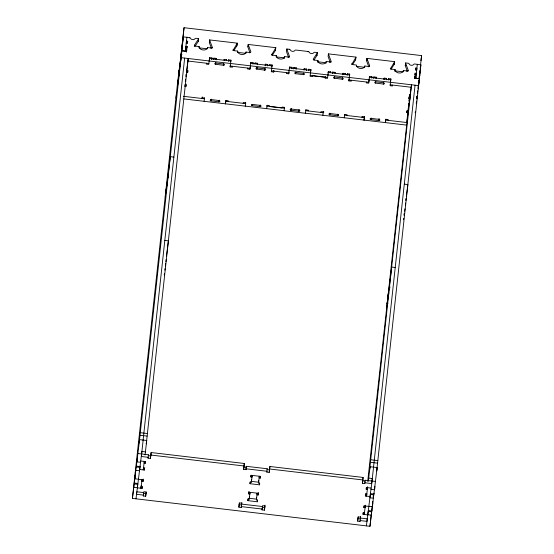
<?xml version="1.0" encoding="UTF-8"?>
<svg xmlns="http://www.w3.org/2000/svg" width="554" height="554" viewBox="0 0 554 554"><rect width="100%" height="100%" fill="white"/><g stroke="black" fill="none" stroke-linecap="round" stroke-linejoin="round"><path stroke-width="0.83" d="M173.887 157.087L170.327 156.671L165.888 192.993L167.086 182.425M395.251 267.485L391.685 267.07L387.281 303.197L387.696 303.391L387.253 303.384L388.444 292.824L386.602 307.408M182.183 47.305L182.01 48.704L182.605 43.413M166.172 259.279L165.916 261.682M405.646 203.006L405.362 205.61M177.592 83.709C176.968 89.021 178.436 76.223 177.82 81.403M420.126 71.501L419.136 78.987M405.86 200.61L406.075 198.81L405.604 198.955M419.579 76.348L419.738 75.081L419.586 76.3M369.753 468.435L369.573 470.104L369.996 466.717L377.122 467.555L369.961 526.3L132.42 498.399L177.689 81.736L183.339 36.883L186.899 37.298M134.407 480.83L134.525 479.799M132.42 498.399L139.58 439.654L146.706 440.492L145.086 454.945M134.4 482.229L134.31 483.06L137.877 483.483M178.727 73.924L179.087 70.593M135.252 475.457L134.892 478.794L138.458 479.21M178.042 81.459L177.682 84.776L179.676 68.481L179.205 72.643M178.54 77.498L179.669 66.321M180.528 59.167L184.039 27.7L421.58 55.601L420.188 68.371M136.533 465.305L136.443 466.136L140.01 466.551M178.859 74.963L180.431 61.023L179.261 70.33M180.86 57L184.039 27.7M137.385 458.532L137.025 461.863L140.591 462.285M181.712 50.227L181.802 49.396M139.338 441.372L139.158 443.041L139.58 439.654M139.442 440.527L183.339 36.883M181.518 53.253L180.646 61.099L181.082 57.664L418.616 85.614M140.044 466.143L139.525 470.748L135.959 470.325M185.763 47.596L185.666 48.406L185.742 47.942L186.933 48.08L187.113 46.411L185.929 46.273L185.763 47.547M141.499 454.834L141.318 456.496L148.167 457.306L148.056 458.151L150.432 458.428L151.131 452.542L244.328 463.49L243.628 469.376L246.004 469.654L246.385 466.309L267.208 468.753L266.827 472.098L269.202 472.382L269.902 466.496L363.099 477.444L362.399 483.323L364.774 483.607L364.885 482.763L371.734 483.566L373.562 467.133M143.091 440.188L184.641 58.128M141.637 453.961L143.147 440.07M185.313 51.584L185.576 49.465L186.767 49.611L186.587 51.273L181.837 50.719L181.4 54.154L181.996 54.223M186.22 43.254L186.483 41.135L187.674 41.273L187.494 42.942L186.303 42.803M141.208 485.733L140.938 488.233L142.004 479.771M141.969 479.799L141.789 481.461L142.974 481.599L143.188 479.909L138.438 479.349M184.807 85.614L184.898 84.783M186.123 75.178L186.213 74.34L185.909 76.729M186.421 72.664L188.201 58.551L146.568 441.365M146.464 442.21L146.284 443.879L146.706 440.492M134.186 483.919L137.752 484.341L137.371 487.818L142.122 488.372L142.302 486.703L141.138 486.613M142.974 481.599L143.251 479.099M184.683 86.486L185.867 86.625L186.144 84.125M139.684 469.473L144.435 470.034L144.705 467.534M187.882 70.303L187.612 72.803L187.827 71.106L186.636 70.967M144.435 470.034L144.649 468.345L143.458 468.199L143.244 469.896L144.31 461.434L144.095 463.123L145.287 463.262L145.467 461.6M145.674 496.232L145.944 493.732L143.569 493.455L143.832 491.723L146.208 492L145.674 496.232L143.299 495.955L143.673 492.61M148.056 458.151L148.437 454.806L138.078 453.539M150.432 458.428L151.131 452.542M202.224 96.881L202.044 98.543L202.155 97.698L204.53 97.982L204.101 101.361M204.516 97.933L204.426 98.764L183.346 96.292M209.183 61.023L209.551 57.63L211.926 57.907L211.78 59.167M213.816 58.973L213.906 58.142L216.282 58.419L216.136 59.68M210.998 100.828L211.157 99.554L219.065 100.544A0.9 0.637 6.2 0 1 219.883 101.285A0.9 0.637 6.2 0 1 218.906 101.818L210.998 100.828L211.178 99.159M215.783 62.623L215.603 64.292L223.511 65.282A0.9 0.637 6.2 0 0 224.481 64.749A0.9 0.637 6.2 0 0 223.671 64.008L215.762 63.024L215.603 64.292A0.9 0.637 6.2 0 1 214.786 63.613A0.9 0.637 6.2 0 1 215.755 63.08M219.086 100.149L218.906 101.818L219.072 100.489M223.511 65.282L223.691 63.613M224.107 60.185L224.197 59.347L226.579 59.631L226.482 60.462M228.463 60.698L228.553 59.86L230.928 60.144L230.561 63.53M225.485 103.82L225.575 102.982M225.893 100.447L225.803 101.278L245.602 103.605L245.692 102.767M232.618 66.348L232.514 67.193L230.139 66.916L230.319 65.254M247.659 68.114L247.555 68.966L249.93 69.243L250.131 67.505M250.36 65.857L250.727 62.464L253.102 62.747L253.012 63.578M254.992 63.814L255.082 62.976L257.458 63.253L257.368 64.091M252.264 104.831L252.174 105.662L260.082 106.652A0.9 0.637 6.2 0 0 261.052 106.119A0.9 0.637 6.2 0 0 260.242 105.385L252.333 104.394L252.174 105.662A0.9 0.637 6.2 0 1 251.357 104.983A0.9 0.637 6.2 0 1 252.326 104.45M256.952 67.463L256.772 69.125L264.687 70.116A0.9 0.637 6.2 0 0 265.657 69.589A0.9 0.637 6.2 0 0 264.847 68.848L256.931 67.858L256.772 69.125A0.9 0.637 6.2 0 1 255.955 68.447A0.9 0.637 6.2 0 1 256.924 67.92M260.082 106.652L260.262 104.983M264.687 70.116L264.874 68.391M265.283 65.019L265.373 64.188L267.748 64.465L267.603 65.725M269.639 65.531L269.729 64.7L272.104 64.977L271.737 68.371M267.07 105.281L266.98 106.112L284.396 108.162L284.486 107.324L282.125 107.102L282.014 107.947L269.348 106.451L269.452 105.606L267.076 105.329L266.654 108.709M271.744 68.308L271.308 71.757L273.683 72.034L273.863 70.365M262.07 509.902L262.603 505.67L264.978 505.954L264.445 510.186L262.07 509.902L262.174 509.057L241.35 506.612L241.246 507.457L238.871 507.18L239.356 502.99M243.628 469.376L244.328 463.49M241.246 507.457L241.849 502.409M286.46 72.671L286.356 73.516L288.731 73.793L288.932 72.062M291.806 68.135L291.903 67.304L289.527 67.02L288.731 73.793M246.004 469.654L246.385 466.309M293.786 68.371L293.876 67.533L296.252 67.817L296.161 68.648M256.647 497.43L256.37 499.93L257.562 500.068L257.347 501.765L247.846 500.65L248.026 498.981M247.846 500.65L248.06 498.953L249.245 499.092L250.055 492.361L249.889 494.016L248.698 493.877L248.968 491.377M258.78 480.505L258.503 483.005L259.694 483.143L259.48 484.833L249.979 483.718L250.159 482.056L251.377 482.167L252.188 475.436M252.202 475.422L252.022 477.091L250.83 476.952L251.01 475.284M290.961 110.288A0.9 0.637 6.2 0 1 290.151 109.547A0.9 0.637 6.2 0 1 291.12 109.013L299.042 109.948A0.9 0.637 6.2 0 1 299.853 110.682A0.9 0.637 6.2 0 1 298.883 111.215L290.968 110.218L291.148 108.556M249.245 499.092L249.522 496.592M295.566 73.737A0.9 0.637 6.2 0 1 294.756 72.996A0.9 0.637 6.2 0 1 295.725 72.47L303.647 73.398A0.9 0.637 6.2 0 1 304.458 74.139A0.9 0.637 6.2 0 1 303.481 74.665L295.573 73.689L295.753 72.02M251.377 482.167L251.654 479.667M257.195 493.185L257.014 494.854L258.199 494.992L258.413 493.302L248.912 492.181L248.698 493.877M298.883 111.215L299.022 109.9M303.481 74.665L303.668 73.003M304.084 69.575L304.174 68.744L306.549 69.021L306.459 69.852M257.347 501.765L257.527 500.096M258.199 494.992L258.476 492.492M259.48 484.833L259.66 483.171M258.503 483.005L259.314 476.274L259.147 477.929L260.332 478.067L260.512 476.398M308.44 70.088L308.53 69.257L310.905 69.534L310.108 76.307L312.484 76.584L312.588 75.739L325.26 77.235L325.15 78.079L327.525 78.356L327.961 74.915M262.174 509.057L262.444 506.557M305.545 112.379L305.455 113.21L406.511 125.079M305.87 109.837L305.78 110.668L323.197 112.718M264.445 510.186L265.034 505.144M269.202 472.382L269.902 466.496M325.15 78.079L325.33 76.41M323.148 112.76L323.287 111.887M327.954 74.97L328.321 71.577L330.696 71.861L330.606 72.692M332.587 72.927L332.677 72.089L335.052 72.373L334.962 73.204M329.769 114.775L329.928 113.508L337.836 114.498A0.9 0.637 6.2 0 1 338.646 115.239A0.9 0.637 6.2 0 1 337.677 115.765L329.769 114.775L329.949 113.113M334.374 78.246L334.533 76.971L342.441 77.962A0.9 0.637 6.2 0 1 343.251 78.703A0.9 0.637 6.2 0 1 342.282 79.229L334.374 78.246L334.554 76.577M337.857 114.096L337.677 115.765L337.843 114.436M342.469 77.505L342.282 79.229L342.448 77.906M342.878 74.132L342.968 73.301L345.343 73.578L345.253 74.416M347.233 74.645L347.323 73.814L349.699 74.091L349.332 77.484M346.942 115.564L347.053 114.72L344.678 114.443L344.574 115.225L364.373 117.552L364.047 120.093M351.388 80.302L351.284 81.147L348.909 80.87L349.11 79.132M364.373 117.552L364.463 116.721M371.782 77.532L371.873 76.694L369.497 76.417L368.701 83.19L366.326 82.913L366.429 82.068M373.763 77.761L373.853 76.93L376.228 77.207L376.138 78.038M371.125 117.947L370.938 119.616L378.853 120.599A0.9 0.637 6.2 0 0 379.822 120.073A0.9 0.637 6.2 0 0 379.012 119.332L371.104 118.341L370.938 119.616A0.9 0.637 6.2 0 1 370.12 118.93A0.9 0.637 6.2 0 1 371.097 118.404M375.723 81.41L375.543 83.079L383.458 84.07A0.9 0.637 6.2 0 0 384.428 83.536A0.9 0.637 6.2 0 0 383.617 82.795L375.702 81.812L375.543 83.079A0.9 0.637 6.2 0 1 374.726 82.401A0.9 0.637 6.2 0 1 375.695 81.867M379.109 118.438L378.853 120.599L379.019 119.276M383.645 82.345L383.458 84.07L383.624 82.74M384.054 78.973L384.144 78.135L386.519 78.419L386.429 79.25M388.409 79.485L388.499 78.647L390.875 78.924L390.508 82.317M385.432 122.607L385.522 121.769M385.84 119.235L385.75 120.066L406.83 122.538M367.24 518.869L366.97 521.369L360.121 520.566L360.017 521.411L357.642 521.134L358.126 516.937M362.399 483.323L363.099 477.444M360.017 521.411L360.619 516.356M364.774 483.607L365.155 480.263L375.612 481.44M371.727 511.82L368.168 511.404L367.787 514.881L363.036 514.32L363.216 512.658M365.349 505.193L365.079 507.693L363.888 507.547L364.068 505.885L368.853 506.418M408.395 109.318L407.973 112.711L406.781 112.573L406.961 110.911M370.1 496.543L365.349 495.982L365.619 493.482M366.803 493.621L366.533 496.121L367.655 486.855L367.385 489.355L366.201 489.21L366.381 487.548L371.166 488.081M367.704 481.412L408.305 110.149M406.726 122.586L407.813 112.58M407.993 110.918L408.353 107.58M408.54 105.918L408.81 103.418M364.407 512.796L364.22 514.458L365.287 505.996M409.413 98.494L409.143 100.994L409.358 99.298M408.956 104.567L409.108 103.12M409.205 101.825L409.524 98.937M410.299 91.694L410.479 90.025M409.406 101.403L409.586 99.138M410.403 92.04L410.556 90.6M409.621 99.713L411.49 84.776L369.857 467.59M409.912 97.213L410.195 94.699M368.375 481.17L369.996 466.717M414.808 76.397L414.537 78.509L414.808 76.397L415.992 76.535L415.729 78.647M416.179 74.61L416.338 73.336L415.154 73.197L414.974 74.866L416.158 75.005M416.636 70.316L416.899 68.197L415.715 68.059L415.528 69.728L416.719 69.866M370.46 493.205L369.94 497.811L373.5 498.226M416.179 74.658L416.123 75.109M373.507 467.257L415.05 85.198M407.259 71.044L405.299 65.718A1.198 0.838 7.2 0 1 405.272 65.476L405.59 62.934L408.097 63.225A1.198 0.838 7.2 0 1 409.157 63.918A2.389 1.676 7.2 0 0 411.276 65.289A2.389 1.676 7.2 0 0 413.637 64.444A1.198 0.838 7.2 0 1 414.814 64.015L417.321 64.312L415.805 78.252L419.371 78.668M369.961 526.3L371.312 513.87M372.163 507.035L372.253 506.204M372.787 501.432L372.544 503.69L372.648 502.845M373.167 497.554L373.348 495.851M371.942 510.13L371.852 510.961L368.292 510.546M372.794 503.357L372.433 506.695L368.874 506.273M415.223 112.677L415.313 111.846M416.331 102.663L416.49 101.216M417.425 92.532L417.605 90.863M416.317 103.238L416.573 101.237M416.878 98.48L417.127 96.167M417.446 93.626L417.695 91.313M418.582 83.232L418.81 80.261M419.08 78.585L419.274 76.002M419.634 73.481L419.828 70.898M374.075 493.205L373.985 494.036L370.425 493.621M374.622 488.96L374.719 488.122M416.539 102.241L416.629 101.41M418.616 83.211L418.706 82.373M374.926 486.433L374.566 489.764L371 489.348M376.879 469.273L376.699 470.942L377.122 467.555M376.983 468.428L420.881 64.783L417.314 64.361M419.053 81.154L418.187 89L418.623 85.565M182.425 44.874L182.605 43.413M404.115 214.814L404.302 213.214M166.491 256.017L168.395 240.838L164.836 240.422M389.739 287.221L389.774 288.177L389.178 288.108L389.739 287.221L389.296 287.166L389.794 286.73L389.393 286.3M177.439 84.928L177.599 83.661M177.82 81.459L177.979 80.185M179.081 71.999L179.184 71.147M182.044 48.392L182.204 47.125M182.418 44.922L182.578 43.655M178.506 77.276L178.928 73.89M179.254 71.348L179.676 67.962M179.752 67.145L179.856 66.3M181.22 55.822L181.331 54.978M175.992 98.058L176.421 94.672M176.491 93.848L176.601 93.003M165.244 197.016L167.079 182.432M187.439 43.364L187.674 41.273M186.449 52.145L186.767 49.611M186.85 48.53L187.113 46.411M189.357 37.963L189.413 37.54L186.906 37.25L185.396 51.19L181.83 50.767M135.252 473.054L135.578 470.512M135.003 475.789L135.107 474.944M185.313 81.5L185.611 79.111M185.867 86.625L186.082 84.935M135.986 498.815L141.907 451.462L145.473 451.877M164.219 275.151L164.427 273.489M164.85 270.172L165.057 268.517M165.369 266.024L165.681 263.538M194.309 46.578L194.489 45.172L198.561 38.856A1.198 0.838 7.2 0 0 198.637 38.621L196.13 38.33A1.198 0.838 7.2 0 0 194.953 38.752A2.389 1.676 7.2 0 1 192.591 39.604A2.389 1.676 7.2 0 1 190.472 38.226A1.198 0.838 7.2 0 0 189.413 37.54M195.188 46.127L198.242 41.398L198.637 38.621M142.122 488.372L142.33 486.751M145.287 463.262L145.501 461.572L140.751 461.011M199.066 47.194L199.149 46.564L195.583 46.141A1.198 0.838 7.2 0 1 194.489 45.172M143.299 495.955L143.403 495.11L136.554 494.3L136.824 491.8L143.721 492.568M148.437 454.806L148.333 455.651L150.709 455.928M145.944 493.732L146.159 492.042M233.767 50.663L236.821 45.927A1.198 0.838 7.2 0 0 236.897 45.698L237.216 43.157L209.661 39.923A1.198 0.838 7.2 0 0 209.682 40.165L212.3 47.263A1.198 0.838 7.2 0 1 211.026 47.956L207.459 47.54L207.3 48.807L198.99 47.831M206.49 63.281L206.379 64.126L208.754 64.409L209.19 60.961M209.661 39.923L209.343 42.457A1.198 0.838 7.2 0 0 209.364 42.7L211.33 48.025M209.419 42.277L209.682 40.165M209.377 59.043L209.551 57.63M210.97 48.378L211.026 47.956M212.196 48.108L212.251 47.686M211.753 59.32L211.926 57.907M213.726 59.555L213.906 58.142M216.102 59.832L216.282 58.419M223.518 65.22L223.678 63.952M224.148 59.777L224.197 59.347M226.524 60.054L226.579 59.631M228.38 61.272L228.553 59.86M230.755 61.549L230.928 60.144M225.478 103.875L225.907 100.489L228.283 100.766L228.172 101.617M230.139 66.916L230.568 63.475M232.957 50.546L237.14 43.385A1.198 0.838 7.2 0 0 237.216 43.157M236.821 45.927L237.084 43.814M233.068 49.701A1.198 0.838 7.2 0 0 234.162 50.677L237.728 51.093L237.569 52.36L245.879 53.336L246.038 52.069L249.605 52.485A1.198 0.838 7.2 0 0 250.886 51.792L248.268 44.694A1.198 0.838 7.2 0 1 248.24 44.452L275.795 47.686L275.4 50.462L272.346 55.192M248.24 44.452L247.922 46.993A1.198 0.838 7.2 0 0 247.943 47.235L249.909 52.561M247.998 46.813L248.268 44.694M249.549 52.914L249.605 52.485M243.22 103.383L243.324 102.538L245.699 102.815L245.277 106.202M249.93 69.243L250.366 65.801M250.671 62.886L250.727 62.464M252.922 64.153L253.102 62.747M255.027 63.398L255.082 62.976M257.278 64.666L257.458 63.253M260.089 106.59L260.248 105.322M264.694 70.06L264.854 68.786M265.179 65.864L265.373 64.188M267.575 65.878L267.748 64.465M269.673 65.123L269.729 64.7M271.543 55.081L275.719 47.921A1.198 0.838 7.2 0 0 275.795 47.686M271.924 66.39L272.104 64.977M273.683 72.034L273.794 71.189M271.647 54.23A1.198 0.838 7.2 0 0 272.748 55.206L276.308 55.622L276.148 56.896L284.465 57.872A4.183 2.936 7.2 0 1 284.354 58.343M284.541 57.235L284.624 56.598L288.184 57.02A1.198 0.838 7.2 0 0 289.465 56.328L286.847 49.23A1.198 0.838 7.2 0 1 286.82 48.981L289.327 49.278A1.198 0.838 7.2 0 1 290.386 49.964A2.389 1.676 7.2 0 0 292.505 51.335A2.389 1.676 7.2 0 0 294.867 50.49A1.198 0.838 7.2 0 1 296.044 50.068L308.183 51.494A1.198 0.838 7.2 0 1 309.243 52.18A2.389 1.676 7.2 0 0 311.362 53.551A2.389 1.676 7.2 0 0 313.723 52.706A1.198 0.838 7.2 0 1 314.901 52.284L317.407 52.575L317.013 55.345L313.959 60.081M286.82 48.981L286.501 51.522A1.198 0.838 7.2 0 0 286.529 51.764L288.489 57.09M288.128 57.443L288.184 57.02M289.271 49.701L289.327 49.278M289.354 57.173L289.41 56.75M289.347 68.433L289.527 67.02M284.5 107.379L284.07 110.765L305.448 113.272L305.877 109.886L308.253 110.17L308.149 111.015M291.723 68.71L291.903 67.304M293.703 68.945L293.876 67.533M238.871 507.18L239.404 502.949L241.779 503.226L241.516 504.957L239.141 504.68M296.085 69.285L296.252 67.817M290.968 110.218L291.127 108.951M295.573 73.689L295.732 72.415M249.979 483.718L250.193 482.028M250.83 476.952L251.045 475.256L260.546 476.371L260.332 478.067M304.001 70.213L304.174 68.744M298.89 111.153L299.049 109.879M303.488 74.617L303.647 73.35M308.128 51.917L308.183 51.494M306.369 70.434L306.549 69.021M308.349 70.663L308.53 69.257M256.37 499.93L257.181 493.199M310.725 70.947L310.905 69.534M317.761 62.27A4.183 2.936 7.2 0 1 317.761 61.785L317.92 60.511L314.353 60.095A1.198 0.838 7.2 0 1 313.259 59.119L317.331 52.81A1.198 0.838 7.2 0 0 317.407 52.575M266.827 472.098L266.938 471.253L246.114 468.809M267.208 468.753L267.104 469.598L269.479 469.882M326.154 62.124L326.23 61.487L329.796 61.91A1.198 0.838 7.2 0 0 331.07 61.21L328.453 54.112A1.198 0.838 7.2 0 1 328.432 53.87L355.987 57.104L355.592 59.88L352.538 64.61M320.814 112.497L320.918 111.652L323.834 111.991M328.432 53.87L328.113 56.411A1.198 0.838 7.2 0 0 328.134 56.653L330.101 61.979M322.871 115.315L323.294 111.499M328.141 72.99L328.321 71.577M329.741 62.332L329.796 61.91M330.911 62.484L331.022 61.639M330.641 72.283L330.696 71.861M332.497 73.502L332.677 72.089M334.997 72.796L335.052 72.373M342.801 74.769L342.968 73.301M345.294 74.001L345.343 73.578M347.15 75.226L347.323 73.814M349.65 74.513L349.699 74.091M344.249 117.829L344.678 114.443M348.909 80.87L349.339 77.421M351.728 64.499L355.91 57.339A1.191 0.838 7.2 0 0 355.987 57.104M391.117 69.146L394.171 64.409A1.198 0.838 7.2 0 0 394.247 64.174L394.566 61.639L367.011 58.399A1.191 0.838 7.2 0 0 367.039 58.648L369.65 65.746A1.198 0.838 7.2 0 1 368.375 66.438L364.809 66.023L364.65 67.29L356.34 66.314M367.011 58.399L366.693 60.94A1.191 0.838 7.2 0 0 366.713 61.182L368.68 66.508M366.769 60.76L367.039 58.648M361.991 117.33L362.094 116.485L364.47 116.762L364.047 120.149M368.32 66.861L368.375 66.438M369.546 66.591L369.601 66.168M369.137 79.748L368.812 82.29L349.02 79.963M369.317 77.83L369.497 76.417M371.692 78.107L371.873 76.694M373.673 78.336L373.853 76.93M376.055 78.675L376.228 77.207M383.97 79.603L384.144 78.135M386.339 79.824L386.519 78.419M388.319 80.06L388.499 78.647M390.314 69.028L394.49 61.868A1.198 0.838 7.2 0 0 394.566 61.639M390.695 80.337L390.875 78.924M385.425 122.663L385.847 119.276L388.222 119.553L388.119 120.405M390.515 82.262L390.078 85.704L392.454 85.981L392.564 85.136M394.171 64.409L394.441 62.297M394.926 71.334A4.183 2.936 7.2 0 1 394.919 70.843L395.078 69.575L391.512 69.16A1.198 0.838 7.2 0 1 390.418 68.184M405.59 62.934A1.198 0.838 7.2 0 0 405.618 63.177L408.236 70.275A1.198 0.838 7.2 0 1 406.955 70.967L403.395 70.552L403.229 71.819L394.919 70.843M406.899 71.397L406.955 70.967M408.125 71.12L408.18 70.697M406.781 112.573L406.996 110.883L408.658 111.077M409.662 96.77L409.981 94.235M409.78 96.548L409.995 94.859M410.389 91.493L410.666 89.755M409.877 96.721L410.092 95.032M408.346 109.367L409.683 98.785M357.642 521.134L358.175 516.896L360.55 517.18L360.287 518.911L357.912 518.627M415.445 70.178L415.715 68.059M414.884 75.316L415.154 73.197M417.266 64.735L417.321 64.312M365.155 480.263L365.051 481.107L362.676 480.824M363.036 514.32L363.237 512.706L364.428 512.845M363.888 507.547L364.103 505.857M365.349 495.982L365.557 494.293L366.748 494.431M366.201 489.21L366.416 487.52M420.936 60.677L421.255 58.142M421.365 57.297L421.58 55.601M418.021 87.49L418.228 85.801M418.499 83.682L418.921 80.683M419.828 73.107L420.881 64.783M417.439 93.155L417.654 91.458M419.96 72.823L420.119 71.556M416.899 98.404L417.217 95.87M418.762 83.723L418.872 82.878M416.324 103.792L416.601 101.243M406.331 196.739L407.869 184.572L404.302 184.157M403.575 219.793L403.762 218.304M404.108 215.561L404.351 213.609M404.655 211.213L404.953 208.81M366.402 525.885L372.323 478.524L368.763 478.109M371.492 512.215L372.059 507.699M387.724 303.253L387.253 303.384L387.724 303.253L387.301 302.899M388.396 293.308L388.86 293.177M388.396 293.177L388.866 293.066M387.253 303.377L387.71 303.37L387.253 303.343M316.459 55.04L317.089 55.116A1.198 0.838 7.2 0 1 317.013 55.345M405.272 65.476L405.902 65.545M317.761 61.785L326.071 62.761A4.183 2.936 7.2 0 1 325.96 63.232M414.627 78.059L419.378 78.62L418.942 82.054L418.353 81.985M209.454 58.523L230.831 61.03M250.63 63.357L272.007 65.871M289.43 67.907L310.808 70.42M328.224 72.47L349.602 74.984M369.4 77.311L390.778 79.818M187.785 61.023L208.872 63.502M230.249 66.016L250.041 68.336M271.425 70.85L288.842 72.893M310.219 75.406L327.643 77.449M390.196 84.797L411.276 87.276M409.925 97.199L408.734 97.061L408.527 98.751L410.189 98.944M183.803 98.924L284.077 110.696M167.904 177.024L168.319 177.328L167.82 177.709L168.409 177.779M389.372 286.466L389.815 286.522M140.335 432.709L147.461 433.547M370.751 459.772L377.876 460.609M140.017 435.25L147.142 436.088M370.432 462.313L377.558 463.151M150.861 455.042L244.058 465.99M269.632 468.996L362.828 479.944M243.905 466.877L246.281 467.154M136.319 466.994L139.885 467.41M370.301 494.48L373.86 494.895M251.045 481.315L258.96 482.243M248.912 498.24L256.827 499.168M133.826 487.257L137.392 487.672M367.808 514.735L371.367 515.158M241.62 504.112L262.492 506.522M360.391 518.066L367.288 518.828M262.34 507.402L264.715 507.686M387.281 303.086L387.71 303.294M198.318 41.162A1.198 0.838 7.2 0 1 198.242 41.398M275.476 50.227A1.198 0.838 7.2 0 1 275.4 50.462M355.668 59.645A1.191 0.838 7.2 0 1 355.592 59.88M351.838 63.655A1.198 0.838 7.2 0 0 352.933 64.624L356.499 65.047A4.183 2.936 7.2 0 0 360.335 68.447A4.183 2.936 7.2 0 0 364.809 66.023M207.459 47.54A4.183 2.936 7.2 0 1 202.986 49.964A4.183 2.936 7.2 0 1 199.149 46.564M246.038 52.069A4.183 2.936 7.2 0 1 241.565 54.5A4.183 2.936 7.2 0 1 237.728 51.093M284.624 56.598A4.183 2.936 7.2 0 1 280.151 59.029A4.183 2.936 7.2 0 1 276.308 55.622M326.23 61.487A4.183 2.936 7.2 0 1 321.756 63.918A4.183 2.936 7.2 0 1 317.92 60.511M403.395 70.552A4.183 2.936 7.2 0 1 398.922 72.983A4.183 2.936 7.2 0 1 395.078 69.575M408.554 104.782A1.198 0.838 7.2 0 1 408.741 104.581M329.762 114.837A0.9 0.637 6.2 0 1 328.951 114.096A0.9 0.637 6.2 0 1 329.921 113.563M334.367 78.301A0.9 0.637 6.2 0 1 333.556 77.56A0.9 0.637 6.2 0 1 334.526 77.034M210.991 100.883A0.9 0.637 6.2 0 1 210.181 100.142A0.9 0.637 6.2 0 1 211.15 99.616M417.217 96.382L416.927 98.896L417.217 96.382"/></g></svg>
